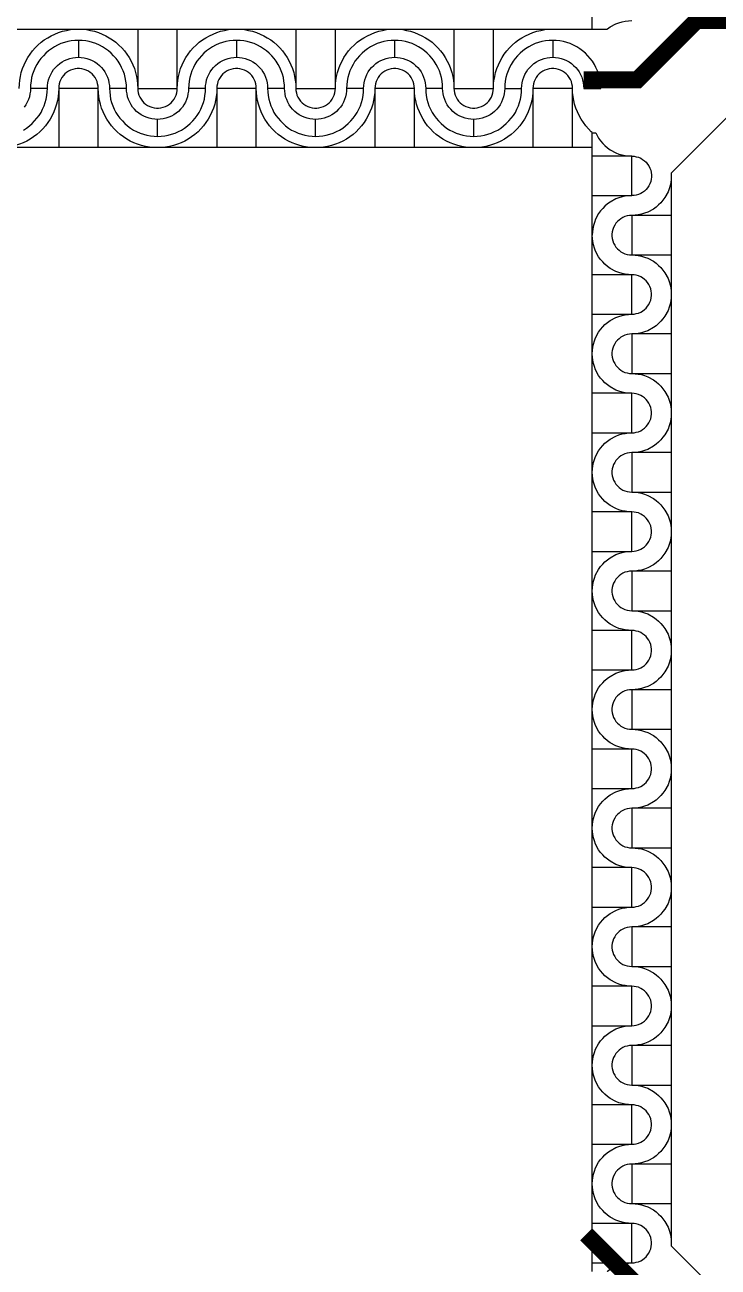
# Model space of a CAD drawing. Extents: x 190.8 to 267.1, y 124 to 174.8.
# Drawn here: x 232.36 to 233.588, y 135.193 to 137.393 of the extents above; entities that cross this region are included whole.
import ezdxf

# ---------------------------------------------------------------- set-up
doc = ezdxf.new("R2010")
doc.units = 0
doc.header["$MEASUREMENT"] = 0

msp = doc.modelspace()

# ---------------------------------------------------------------- linework, layer by layer
msp.add_line((231.2646, 137.3856), (233.3913, 137.3856))
for points in [[(233.3646, 137.3856), (233.3646, 139.4023)], [(233.3913, 137.3856), (233.3916, 137.3858), (233.3964, 137.3893), (233.4064, 137.3948), (233.4119, 137.3968), (233.4174, 137.3986), (233.4231, 137.3996), (233.4289, 137.4003), (233.4346, 137.4006)], [(232.3496, 137.2806), (232.3499, 137.2878), (232.3506, 137.2948), (232.3519, 137.3018), (232.3534, 137.3088), (232.3556, 137.3158), (232.3584, 137.3223), (232.3614, 137.3288), (232.3649, 137.3351), (232.3689, 137.3411), (232.3731, 137.3468), (232.3779, 137.3523), (232.3829, 137.3573), (232.3884, 137.3621), (232.3941, 137.3663), (232.4001, 137.3703), (232.4064, 137.3738), (232.4129, 137.3768), (232.4194, 137.3796), (232.4264, 137.3818), (232.4334, 137.3833), (232.4404, 137.3846), (232.4474, 137.3853), (232.4546, 137.3856)], [(232.4546, 137.3856), (232.4619, 137.3853), (232.4689, 137.3846), (232.4759, 137.3833), (232.4829, 137.3818), (232.4899, 137.3796), (232.4964, 137.3768), (232.5029, 137.3738), (232.5091, 137.3703), (232.5151, 137.3663), (232.5209, 137.3621), (232.5264, 137.3573), (232.5314, 137.3523), (232.5361, 137.3468), (232.5404, 137.3411), (232.5444, 137.3351), (232.5479, 137.3288), (232.5509, 137.3223), (232.5536, 137.3158), (232.5559, 137.3088), (232.5574, 137.3018), (232.5586, 137.2948), (232.5594, 137.2878), (232.5596, 137.2806)], [(232.5596, 137.3856), (232.5596, 137.2806), (232.6296, 137.2806), (232.6296, 137.3856)], [(232.6296, 137.2806), (232.6299, 137.2878), (232.6306, 137.2948), (232.6319, 137.3018), (232.6334, 137.3088), (232.6356, 137.3158), (232.6384, 137.3223), (232.6414, 137.3288), (232.6449, 137.3351), (232.6489, 137.3411), (232.6531, 137.3468), (232.6579, 137.3523), (232.6629, 137.3573), (232.6684, 137.3621), (232.6741, 137.3663), (232.6801, 137.3703), (232.6864, 137.3738), (232.6929, 137.3768), (232.6994, 137.3796), (232.7064, 137.3818), (232.7134, 137.3833), (232.7204, 137.3846), (232.7274, 137.3853), (232.7346, 137.3856)], [(232.7346, 137.3856), (232.7419, 137.3853), (232.7489, 137.3846), (232.7559, 137.3833), (232.7629, 137.3818), (232.7699, 137.3796), (232.7764, 137.3768), (232.7829, 137.3738), (232.7891, 137.3703), (232.7951, 137.3663), (232.8009, 137.3621), (232.8064, 137.3573), (232.8114, 137.3523), (232.8161, 137.3468), (232.8204, 137.3411), (232.8244, 137.3351), (232.8279, 137.3288), (232.8309, 137.3223), (232.8336, 137.3158), (232.8359, 137.3088), (232.8374, 137.3018), (232.8386, 137.2948), (232.8394, 137.2878), (232.8396, 137.2806)], [(232.8396, 137.3856), (232.8396, 137.2806), (232.9096, 137.2806), (232.9096, 137.3856)], [(232.9096, 137.2806), (232.9099, 137.2878), (232.9106, 137.2948), (232.9119, 137.3018), (232.9134, 137.3088), (232.9156, 137.3158), (232.9184, 137.3223), (232.9214, 137.3288), (232.9249, 137.3351), (232.9289, 137.3411), (232.9331, 137.3468), (232.9379, 137.3523), (232.9429, 137.3573), (232.9484, 137.3621), (232.9541, 137.3663), (232.9601, 137.3703), (232.9664, 137.3738), (232.9729, 137.3768), (232.9794, 137.3796), (232.9864, 137.3818), (232.9934, 137.3833), (233.0004, 137.3846), (233.0074, 137.3853), (233.0146, 137.3856)], [(233.0146, 137.3856), (233.0219, 137.3853), (233.0289, 137.3846), (233.0359, 137.3833), (233.0429, 137.3818), (233.0499, 137.3796), (233.0564, 137.3768), (233.0629, 137.3738), (233.0691, 137.3703), (233.0751, 137.3663), (233.0809, 137.3621), (233.0864, 137.3573), (233.0914, 137.3523), (233.0961, 137.3468), (233.1004, 137.3411), (233.1044, 137.3351), (233.1079, 137.3288), (233.1109, 137.3223), (233.1136, 137.3158), (233.1159, 137.3088), (233.1174, 137.3018), (233.1186, 137.2948), (233.1194, 137.2878), (233.1196, 137.2806)], [(233.1196, 137.3856), (233.1196, 137.2806), (233.1896, 137.2806), (233.1896, 137.3856)], [(233.1896, 137.2806), (233.1899, 137.2878), (233.1906, 137.2948), (233.1919, 137.3018), (233.1934, 137.3088), (233.1956, 137.3158), (233.1984, 137.3223), (233.2014, 137.3288), (233.2049, 137.3351), (233.2089, 137.3411), (233.2131, 137.3468), (233.2179, 137.3523), (233.2229, 137.3573), (233.2284, 137.3621), (233.2341, 137.3663), (233.2401, 137.3703), (233.2464, 137.3738), (233.2529, 137.3768), (233.2594, 137.3796), (233.2664, 137.3818), (233.2734, 137.3833), (233.2804, 137.3846), (233.2874, 137.3853), (233.2946, 137.3856)], [(232.4546, 137.3656), (232.4484, 137.3653), (232.4419, 137.3646), (232.4356, 137.3636), (232.4296, 137.3618), (232.4236, 137.3598), (232.4176, 137.3571), (232.4121, 137.3543), (232.4066, 137.3508), (232.4016, 137.3471), (232.3969, 137.3428), (232.3924, 137.3383), (232.3881, 137.3336), (232.3844, 137.3286), (232.3809, 137.3231), (232.3781, 137.3176), (232.3754, 137.3116), (232.3734, 137.3056), (232.3716, 137.2996), (232.3706, 137.2933), (232.3699, 137.2868), (232.3696, 137.2806)], [(232.5396, 137.2806), (232.5394, 137.2868), (232.5386, 137.2933), (232.5376, 137.2996), (232.5359, 137.3056), (232.5339, 137.3116), (232.5311, 137.3176), (232.5284, 137.3231), (232.5249, 137.3286), (232.5211, 137.3336), (232.5169, 137.3383), (232.5124, 137.3428), (232.5076, 137.3471), (232.5026, 137.3508), (232.4971, 137.3543), (232.4916, 137.3571), (232.4856, 137.3598), (232.4796, 137.3618), (232.4736, 137.3636), (232.4674, 137.3646), (232.4609, 137.3653), (232.4546, 137.3656), (232.4546, 137.3356), (232.4596, 137.3353), (232.4646, 137.3346), (232.4696, 137.3336), (232.4746, 137.3318), (232.4791, 137.3298), (232.4836, 137.3273), (232.4879, 137.3246), (232.4916, 137.3213), (232.4954, 137.3176), (232.4986, 137.3138), (232.5014, 137.3096), (232.5039, 137.3051), (232.5059, 137.3006), (232.5076, 137.2956), (232.5086, 137.2906), (232.5094, 137.2856), (232.5096, 137.2806)], [(232.7346, 137.3656), (232.7284, 137.3653), (232.7219, 137.3646), (232.7156, 137.3636), (232.7096, 137.3618), (232.7036, 137.3598), (232.6976, 137.3571), (232.6921, 137.3543), (232.6866, 137.3508), (232.6816, 137.3471), (232.6769, 137.3428), (232.6724, 137.3383), (232.6681, 137.3336), (232.6644, 137.3286), (232.6609, 137.3231), (232.6581, 137.3176), (232.6554, 137.3116), (232.6534, 137.3056), (232.6516, 137.2996), (232.6506, 137.2933), (232.6499, 137.2868), (232.6496, 137.2806)], [(232.8196, 137.2806), (232.8194, 137.2868), (232.8186, 137.2933), (232.8176, 137.2996), (232.8159, 137.3056), (232.8139, 137.3116), (232.8111, 137.3176), (232.8084, 137.3231), (232.8049, 137.3286), (232.8011, 137.3336), (232.7969, 137.3383), (232.7924, 137.3428), (232.7876, 137.3471), (232.7826, 137.3508), (232.7771, 137.3543), (232.7716, 137.3571), (232.7656, 137.3598), (232.7596, 137.3618), (232.7536, 137.3636), (232.7474, 137.3646), (232.7409, 137.3653), (232.7346, 137.3656), (232.7346, 137.3356), (232.7396, 137.3353), (232.7446, 137.3346), (232.7496, 137.3336), (232.7546, 137.3318), (232.7591, 137.3298), (232.7636, 137.3273), (232.7679, 137.3246), (232.7716, 137.3213), (232.7754, 137.3176), (232.7786, 137.3138), (232.7814, 137.3096), (232.7839, 137.3051), (232.7859, 137.3006), (232.7876, 137.2956), (232.7886, 137.2906), (232.7894, 137.2856), (232.7896, 137.2806)], [(233.0146, 137.3656), (233.0084, 137.3653), (233.0019, 137.3646), (232.9956, 137.3636), (232.9896, 137.3618), (232.9836, 137.3598), (232.9776, 137.3571), (232.9721, 137.3543), (232.9666, 137.3508), (232.9616, 137.3471), (232.9569, 137.3428), (232.9524, 137.3383), (232.9481, 137.3336), (232.9444, 137.3286), (232.9409, 137.3231), (232.9381, 137.3176), (232.9354, 137.3116), (232.9334, 137.3056), (232.9316, 137.2996), (232.9306, 137.2933), (232.9299, 137.2868), (232.9296, 137.2806)], [(233.0996, 137.2806), (233.0994, 137.2868), (233.0986, 137.2933), (233.0976, 137.2996), (233.0959, 137.3056), (233.0939, 137.3116), (233.0911, 137.3176), (233.0884, 137.3231), (233.0849, 137.3286), (233.0811, 137.3336), (233.0769, 137.3383), (233.0724, 137.3428), (233.0676, 137.3471), (233.0626, 137.3508), (233.0571, 137.3543), (233.0516, 137.3571), (233.0456, 137.3598), (233.0396, 137.3618), (233.0336, 137.3636), (233.0274, 137.3646), (233.0209, 137.3653), (233.0146, 137.3656), (233.0146, 137.3356), (233.0196, 137.3353), (233.0246, 137.3346), (233.0296, 137.3336), (233.0346, 137.3318), (233.0391, 137.3298), (233.0436, 137.3273), (233.0479, 137.3246), (233.0516, 137.3213), (233.0554, 137.3176), (233.0586, 137.3138), (233.0614, 137.3096), (233.0639, 137.3051), (233.0659, 137.3006), (233.0676, 137.2956), (233.0686, 137.2906), (233.0694, 137.2856), (233.0696, 137.2806)], [(233.2946, 137.3656), (233.2884, 137.3653), (233.2819, 137.3646), (233.2756, 137.3636), (233.2696, 137.3618), (233.2636, 137.3598), (233.2576, 137.3571), (233.2521, 137.3543), (233.2466, 137.3508), (233.2416, 137.3471), (233.2369, 137.3428), (233.2324, 137.3383), (233.2281, 137.3336), (233.2244, 137.3286), (233.2209, 137.3231), (233.2181, 137.3176), (233.2154, 137.3116), (233.2134, 137.3056), (233.2116, 137.2996), (233.2106, 137.2933), (233.2099, 137.2868), (233.2096, 137.2806), (233.2396, 137.2806), (233.2399, 137.2856), (233.2406, 137.2906), (233.2416, 137.2956), (233.2434, 137.3006), (233.2454, 137.3051), (233.2479, 137.3096), (233.2506, 137.3138), (233.2539, 137.3176), (233.2576, 137.3213), (233.2614, 137.3246), (233.2656, 137.3273), (233.2701, 137.3298), (233.2746, 137.3318), (233.2796, 137.3336), (233.2846, 137.3346), (233.2896, 137.3353), (233.2946, 137.3356)], [(232.3996, 137.2806), (232.3999, 137.2856), (232.4006, 137.2906), (232.4016, 137.2956), (232.4034, 137.3006), (232.4054, 137.3051), (232.4079, 137.3096), (232.4106, 137.3138), (232.4139, 137.3176), (232.4176, 137.3213), (232.4214, 137.3246), (232.4256, 137.3273), (232.4301, 137.3298), (232.4346, 137.3318), (232.4396, 137.3336), (232.4446, 137.3346), (232.4496, 137.3353), (232.4546, 137.3356)], [(232.6796, 137.2806), (232.6799, 137.2856), (232.6806, 137.2906), (232.6816, 137.2956), (232.6834, 137.3006), (232.6854, 137.3051), (232.6879, 137.3096), (232.6906, 137.3138), (232.6939, 137.3176), (232.6976, 137.3213), (232.7014, 137.3246), (232.7056, 137.3273), (232.7101, 137.3298), (232.7146, 137.3318), (232.7196, 137.3336), (232.7246, 137.3346), (232.7296, 137.3353), (232.7346, 137.3356)], [(232.9596, 137.2806), (232.9599, 137.2856), (232.9606, 137.2906), (232.9616, 137.2956), (232.9634, 137.3006), (232.9654, 137.3051), (232.9679, 137.3096), (232.9706, 137.3138), (232.9739, 137.3176), (232.9776, 137.3213), (232.9814, 137.3246), (232.9856, 137.3273), (232.9901, 137.3298), (232.9946, 137.3318), (232.9996, 137.3336), (233.0046, 137.3346), (233.0096, 137.3353), (233.0146, 137.3356)], [(232.4896, 137.2806), (232.4894, 137.2846), (232.4886, 137.2886), (232.4876, 137.2926), (232.4859, 137.2963), (232.4839, 137.2998), (232.4814, 137.3031), (232.4786, 137.3061), (232.4756, 137.3086), (232.4721, 137.3108), (232.4684, 137.3128), (232.4646, 137.3141), (232.4606, 137.3151), (232.4566, 137.3156), (232.4526, 137.3156), (232.4486, 137.3151), (232.4446, 137.3141), (232.4406, 137.3128), (232.4371, 137.3108), (232.4336, 137.3086), (232.4306, 137.3061), (232.4279, 137.3031), (232.4254, 137.2998), (232.4234, 137.2963), (232.4216, 137.2926), (232.4206, 137.2886), (232.4199, 137.2846), (232.4196, 137.2806)], [(232.7696, 137.2806), (232.7694, 137.2846), (232.7686, 137.2886), (232.7676, 137.2926), (232.7659, 137.2963), (232.7639, 137.2998), (232.7614, 137.3031), (232.7586, 137.3061), (232.7556, 137.3086), (232.7521, 137.3108), (232.7484, 137.3128), (232.7446, 137.3141), (232.7406, 137.3151), (232.7366, 137.3156), (232.7326, 137.3156), (232.7286, 137.3151), (232.7246, 137.3141), (232.7206, 137.3128), (232.7171, 137.3108), (232.7136, 137.3086), (232.7106, 137.3061), (232.7079, 137.3031), (232.7054, 137.2998), (232.7034, 137.2963), (232.7016, 137.2926), (232.7006, 137.2886), (232.6999, 137.2846), (232.6996, 137.2806)], [(233.0496, 137.2806), (233.0494, 137.2846), (233.0486, 137.2886), (233.0476, 137.2926), (233.0459, 137.2963), (233.0439, 137.2998), (233.0414, 137.3031), (233.0386, 137.3061), (233.0356, 137.3086), (233.0321, 137.3108), (233.0284, 137.3128), (233.0246, 137.3141), (233.0206, 137.3151), (233.0166, 137.3156), (233.0126, 137.3156), (233.0086, 137.3151), (233.0046, 137.3141), (233.0006, 137.3128), (232.9971, 137.3108), (232.9936, 137.3086), (232.9906, 137.3061), (232.9879, 137.3031), (232.9854, 137.2998), (232.9834, 137.2963), (232.9816, 137.2926), (232.9806, 137.2886), (232.9799, 137.2846), (232.9796, 137.2806)], [(233.3296, 137.2806), (233.3294, 137.2846), (233.3286, 137.2886), (233.3276, 137.2926), (233.3259, 137.2963), (233.3239, 137.2998), (233.3214, 137.3031), (233.3186, 137.3061), (233.3156, 137.3086), (233.3121, 137.3108), (233.3084, 137.3128), (233.3046, 137.3141), (233.3006, 137.3151), (233.2966, 137.3156), (233.2926, 137.3156), (233.2886, 137.3151), (233.2846, 137.3141), (233.2806, 137.3128), (233.2771, 137.3108), (233.2736, 137.3086), (233.2706, 137.3061), (233.2679, 137.3031), (233.2654, 137.2998), (233.2634, 137.2963), (233.2616, 137.2926), (233.2606, 137.2886), (233.2599, 137.2846), (233.2596, 137.2806)], [(232.4196, 137.2806), (232.4194, 137.2733), (232.4186, 137.2663), (232.4174, 137.2593), (232.4159, 137.2523), (232.4136, 137.2453), (232.4109, 137.2388), (232.4079, 137.2323), (232.4044, 137.2261), (232.4004, 137.2201), (232.3961, 137.2143), (232.3914, 137.2088), (232.3864, 137.2038), (232.3809, 137.1991), (232.3751, 137.1948), (232.3691, 137.1908), (232.3629, 137.1873), (232.3564, 137.1843), (232.3499, 137.1816), (232.3429, 137.1793), (232.3359, 137.1778), (232.3289, 137.1766), (232.3219, 137.1758), (232.3146, 137.1756)], [(232.3571, 137.2068), (232.3626, 137.2103), (232.3676, 137.2141), (232.3724, 137.2183), (232.3769, 137.2228), (232.3811, 137.2276), (232.3849, 137.2326), (232.3884, 137.2381), (232.3911, 137.2436), (232.3939, 137.2496), (232.3959, 137.2556), (232.3976, 137.2616), (232.3986, 137.2678), (232.3994, 137.2743), (232.3996, 137.2806), (232.3696, 137.2806), (232.3694, 137.2756), (232.3686, 137.2706), (232.3676, 137.2656), (232.3659, 137.2606), (232.3639, 137.2561), (232.3614, 137.2516), (232.3586, 137.2473)], [(232.4896, 137.1756), (232.4896, 137.2806), (232.4196, 137.2806), (232.4196, 137.1756)], [(232.5946, 137.1756), (232.5874, 137.1758), (232.5804, 137.1766), (232.5734, 137.1778), (232.5664, 137.1793), (232.5594, 137.1816), (232.5529, 137.1843), (232.5464, 137.1873), (232.5401, 137.1908), (232.5341, 137.1948), (232.5284, 137.1991), (232.5229, 137.2038), (232.5179, 137.2088), (232.5131, 137.2143), (232.5089, 137.2201), (232.5049, 137.2261), (232.5014, 137.2323), (232.4984, 137.2388), (232.4956, 137.2453), (232.4934, 137.2523), (232.4919, 137.2593), (232.4906, 137.2663), (232.4899, 137.2733), (232.4896, 137.2806)], [(232.5596, 137.2806), (232.5599, 137.2766), (232.5606, 137.2726), (232.5616, 137.2686), (232.5634, 137.2648), (232.5654, 137.2613), (232.5679, 137.2581), (232.5706, 137.2551), (232.5736, 137.2526), (232.5771, 137.2503), (232.5809, 137.2483), (232.5846, 137.2471), (232.5886, 137.2461), (232.5926, 137.2456), (232.5966, 137.2456), (232.6006, 137.2461), (232.6046, 137.2471), (232.6086, 137.2483), (232.6121, 137.2503), (232.6156, 137.2526), (232.6186, 137.2551), (232.6214, 137.2581), (232.6239, 137.2613), (232.6259, 137.2648), (232.6276, 137.2686), (232.6286, 137.2726), (232.6294, 137.2766), (232.6296, 137.2806)], [(232.5946, 137.1956), (232.6009, 137.1958), (232.6074, 137.1966), (232.6136, 137.1976), (232.6196, 137.1993), (232.6256, 137.2013), (232.6316, 137.2041), (232.6371, 137.2068), (232.6426, 137.2103), (232.6476, 137.2141), (232.6524, 137.2183), (232.6569, 137.2228), (232.6611, 137.2276), (232.6649, 137.2326), (232.6684, 137.2381), (232.6711, 137.2436), (232.6739, 137.2496), (232.6759, 137.2556), (232.6776, 137.2616), (232.6786, 137.2678), (232.6794, 137.2743), (232.6796, 137.2806), (232.6496, 137.2806), (232.6494, 137.2756), (232.6486, 137.2706), (232.6476, 137.2656), (232.6459, 137.2606), (232.6439, 137.2561), (232.6414, 137.2516), (232.6386, 137.2473), (232.6354, 137.2436), (232.6316, 137.2398), (232.6279, 137.2366), (232.6236, 137.2338), (232.6191, 137.2313), (232.6146, 137.2293), (232.6096, 137.2276), (232.6046, 137.2266), (232.5996, 137.2258), (232.5946, 137.2256)], [(232.6996, 137.2806), (232.6994, 137.2733), (232.6986, 137.2663), (232.6974, 137.2593), (232.6959, 137.2523), (232.6936, 137.2453), (232.6909, 137.2388), (232.6879, 137.2323), (232.6844, 137.2261), (232.6804, 137.2201), (232.6761, 137.2143), (232.6714, 137.2088), (232.6664, 137.2038), (232.6609, 137.1991), (232.6551, 137.1948), (232.6491, 137.1908), (232.6429, 137.1873), (232.6364, 137.1843), (232.6299, 137.1816), (232.6229, 137.1793), (232.6159, 137.1778), (232.6089, 137.1766), (232.6019, 137.1758), (232.5946, 137.1756)], [(232.7696, 137.1756), (232.7696, 137.2806), (232.6996, 137.2806), (232.6996, 137.1756)], [(232.8746, 137.1756), (232.8674, 137.1758), (232.8604, 137.1766), (232.8534, 137.1778), (232.8464, 137.1793), (232.8394, 137.1816), (232.8329, 137.1843), (232.8264, 137.1873), (232.8201, 137.1908), (232.8141, 137.1948), (232.8084, 137.1991), (232.8029, 137.2038), (232.7979, 137.2088), (232.7931, 137.2143), (232.7889, 137.2201), (232.7849, 137.2261), (232.7814, 137.2323), (232.7784, 137.2388), (232.7756, 137.2453), (232.7734, 137.2523), (232.7719, 137.2593), (232.7706, 137.2663), (232.7699, 137.2733), (232.7696, 137.2806)], [(232.8396, 137.2806), (232.8399, 137.2766), (232.8406, 137.2726), (232.8416, 137.2686), (232.8434, 137.2648), (232.8454, 137.2613), (232.8479, 137.2581), (232.8506, 137.2551), (232.8536, 137.2526), (232.8571, 137.2503), (232.8609, 137.2483), (232.8646, 137.2471), (232.8686, 137.2461), (232.8726, 137.2456), (232.8766, 137.2456), (232.8806, 137.2461), (232.8846, 137.2471), (232.8886, 137.2483), (232.8921, 137.2503), (232.8956, 137.2526), (232.8986, 137.2551), (232.9014, 137.2581), (232.9039, 137.2613), (232.9059, 137.2648), (232.9076, 137.2686), (232.9086, 137.2726), (232.9094, 137.2766), (232.9096, 137.2806)], [(232.8746, 137.1956), (232.8809, 137.1958), (232.8874, 137.1966), (232.8936, 137.1976), (232.8996, 137.1993), (232.9056, 137.2013), (232.9116, 137.2041), (232.9171, 137.2068), (232.9226, 137.2103), (232.9276, 137.2141), (232.9324, 137.2183), (232.9369, 137.2228), (232.9411, 137.2276), (232.9449, 137.2326), (232.9484, 137.2381), (232.9511, 137.2436), (232.9539, 137.2496), (232.9559, 137.2556), (232.9576, 137.2616), (232.9586, 137.2678), (232.9594, 137.2743), (232.9596, 137.2806), (232.9296, 137.2806), (232.9294, 137.2756), (232.9286, 137.2706), (232.9276, 137.2656), (232.9259, 137.2606), (232.9239, 137.2561), (232.9214, 137.2516), (232.9186, 137.2473), (232.9154, 137.2436), (232.9116, 137.2398), (232.9079, 137.2366), (232.9036, 137.2338), (232.8991, 137.2313), (232.8946, 137.2293), (232.8896, 137.2276), (232.8846, 137.2266), (232.8796, 137.2258), (232.8746, 137.2256)], [(232.9796, 137.2806), (232.9794, 137.2733), (232.9786, 137.2663), (232.9774, 137.2593), (232.9759, 137.2523), (232.9736, 137.2453), (232.9709, 137.2388), (232.9679, 137.2323), (232.9644, 137.2261), (232.9604, 137.2201), (232.9561, 137.2143), (232.9514, 137.2088), (232.9464, 137.2038), (232.9409, 137.1991), (232.9351, 137.1948), (232.9291, 137.1908), (232.9229, 137.1873), (232.9164, 137.1843), (232.9099, 137.1816), (232.9029, 137.1793), (232.8959, 137.1778), (232.8889, 137.1766), (232.8819, 137.1758), (232.8746, 137.1756)], [(233.0496, 137.1756), (233.0496, 137.2806), (232.9796, 137.2806), (232.9796, 137.1756)], [(233.1546, 137.1756), (233.1474, 137.1758), (233.1404, 137.1766), (233.1334, 137.1778), (233.1264, 137.1793), (233.1194, 137.1816), (233.1129, 137.1843), (233.1064, 137.1873), (233.1001, 137.1908), (233.0941, 137.1948), (233.0884, 137.1991), (233.0829, 137.2038), (233.0779, 137.2088), (233.0731, 137.2143), (233.0689, 137.2201), (233.0649, 137.2261), (233.0614, 137.2323), (233.0584, 137.2388), (233.0556, 137.2453), (233.0534, 137.2523), (233.0519, 137.2593), (233.0506, 137.2663), (233.0499, 137.2733), (233.0496, 137.2806)], [(233.1196, 137.2806), (233.1199, 137.2766), (233.1206, 137.2726), (233.1216, 137.2686), (233.1234, 137.2648), (233.1254, 137.2613), (233.1279, 137.2581), (233.1306, 137.2551), (233.1336, 137.2526), (233.1371, 137.2503), (233.1409, 137.2483), (233.1446, 137.2471), (233.1486, 137.2461), (233.1526, 137.2456), (233.1566, 137.2456), (233.1606, 137.2461), (233.1646, 137.2471), (233.1686, 137.2483), (233.1721, 137.2503), (233.1756, 137.2526), (233.1786, 137.2551), (233.1814, 137.2581), (233.1839, 137.2613), (233.1859, 137.2648), (233.1876, 137.2686), (233.1886, 137.2726), (233.1894, 137.2766), (233.1896, 137.2806)], [(233.2096, 137.2806), (233.2094, 137.2756), (233.2086, 137.2706), (233.2076, 137.2656), (233.2059, 137.2606), (233.2039, 137.2561), (233.2014, 137.2516), (233.1986, 137.2473), (233.1954, 137.2436), (233.1916, 137.2398), (233.1879, 137.2366), (233.1836, 137.2338), (233.1791, 137.2313), (233.1746, 137.2293), (233.1696, 137.2276), (233.1646, 137.2266), (233.1596, 137.2258), (233.1546, 137.2256)], [(233.2596, 137.2806), (233.2594, 137.2733), (233.2586, 137.2663), (233.2574, 137.2593), (233.2559, 137.2523), (233.2536, 137.2453), (233.2509, 137.2388), (233.2479, 137.2323), (233.2444, 137.2261), (233.2404, 137.2201), (233.2361, 137.2143), (233.2314, 137.2088), (233.2264, 137.2038), (233.2209, 137.1991), (233.2151, 137.1948), (233.2091, 137.1908), (233.2029, 137.1873), (233.1964, 137.1843), (233.1899, 137.1816), (233.1829, 137.1793), (233.1759, 137.1778), (233.1689, 137.1766), (233.1619, 137.1758), (233.1546, 137.1756)], [(233.1546, 137.1956), (233.1609, 137.1958), (233.1674, 137.1966), (233.1736, 137.1976), (233.1796, 137.1993), (233.1856, 137.2013), (233.1916, 137.2041), (233.1971, 137.2068), (233.2026, 137.2103), (233.2076, 137.2141), (233.2124, 137.2183), (233.2169, 137.2228), (233.2211, 137.2276), (233.2249, 137.2326), (233.2284, 137.2381), (233.2311, 137.2436), (233.2339, 137.2496), (233.2359, 137.2556), (233.2376, 137.2616), (233.2386, 137.2678), (233.2394, 137.2743), (233.2396, 137.2806)], [(233.3296, 137.1756), (233.3296, 137.2806), (233.2596, 137.2806), (233.2596, 137.1756)], [(233.3646, 137.2023), (233.3629, 137.2038), (233.3579, 137.2088), (233.3531, 137.2143), (233.3489, 137.2201), (233.3449, 137.2261), (233.3414, 137.2323), (233.3384, 137.2388), (233.3356, 137.2453), (233.3334, 137.2523), (233.3319, 137.2593), (233.3306, 137.2663), (233.3299, 137.2733), (233.3296, 137.2806)], [(235.6313, 137.2806), (233.6546, 137.2806), (233.5046, 137.1306), (233.5046, 135.2306), (233.6546, 135.0806), (235.6313, 135.0806)], [(233.3646, 135.1856), (233.3646, 137.2023)], [(233.3646, 137.2016), (233.3708, 137.2016), (233.3759, 137.1923), (233.3794, 137.1876), (233.3831, 137.1831), (233.3871, 137.1791), (233.3916, 137.1753), (233.3964, 137.1718), (233.4064, 137.1663), (233.4119, 137.1643), (233.4174, 137.1626), (233.4231, 137.1616), (233.4289, 137.1608), (233.4346, 137.1606)], [(233.3646, 137.1756), (231.2646, 137.1756)], [(233.3646, 137.0906), (233.4346, 137.0906), (233.4346, 137.1606), (233.3646, 137.1606)], [(233.4346, 137.1606), (233.4386, 137.1603), (233.4426, 137.1596), (233.4466, 137.1586), (233.4504, 137.1568), (233.4539, 137.1548), (233.4571, 137.1523), (233.4601, 137.1496), (233.4626, 137.1466), (233.4649, 137.1431), (233.4669, 137.1393), (233.4681, 137.1356), (233.4691, 137.1316), (233.4696, 137.1276), (233.4696, 137.1236), (233.4691, 137.1196), (233.4681, 137.1156), (233.4669, 137.1116), (233.4649, 137.1081), (233.4626, 137.1046), (233.4601, 137.1016), (233.4571, 137.0988), (233.4539, 137.0963), (233.4504, 137.0943), (233.4466, 137.0926), (233.4426, 137.0916), (233.4386, 137.0908), (233.4346, 137.0906)], [(233.5046, 137.1256), (233.5044, 137.1198), (233.5036, 137.1141), (233.5026, 137.1083), (233.5009, 137.1028), (233.4989, 137.0973), (233.4934, 137.0873), (233.4899, 137.0826), (233.4861, 137.0781), (233.4821, 137.0741), (233.4776, 137.0703), (233.4729, 137.0668), (233.4629, 137.0613), (233.4574, 137.0593), (233.4519, 137.0576), (233.4461, 137.0566), (233.4404, 137.0558), (233.4346, 137.0556)], [(233.4346, 137.0906), (233.4289, 137.0903), (233.4231, 137.0896), (233.4174, 137.0886), (233.4119, 137.0868), (233.4064, 137.0848), (233.3964, 137.0793), (233.3916, 137.0758), (233.3871, 137.0721), (233.3831, 137.0681), (233.3794, 137.0636), (233.3759, 137.0588), (233.3704, 137.0488), (233.3684, 137.0433), (233.3666, 137.0378), (233.3656, 137.0321), (233.3649, 137.0263), (233.3646, 137.0206)], [(233.4346, 137.0556), (233.4306, 137.0553), (233.4266, 137.0546), (233.4226, 137.0536), (233.4189, 137.0518), (233.4154, 137.0498), (233.4121, 137.0473), (233.4091, 137.0446), (233.4066, 137.0416), (233.4044, 137.0381), (233.4024, 137.0343), (233.4011, 137.0306), (233.4001, 137.0266), (233.3996, 137.0226), (233.3996, 137.0186), (233.4001, 137.0146), (233.4011, 137.0106), (233.4024, 137.0066), (233.4044, 137.0031), (233.4066, 136.9996), (233.4091, 136.9966), (233.4121, 136.9938), (233.4154, 136.9913), (233.4189, 136.9893), (233.4226, 136.9876), (233.4266, 136.9866), (233.4306, 136.9858), (233.4346, 136.9856)], [(233.5046, 137.0556), (233.4346, 137.0556), (233.4346, 136.9856), (233.5046, 136.9856)], [(233.4346, 136.9506), (233.4289, 136.9508), (233.4231, 136.9516), (233.4174, 136.9526), (233.4119, 136.9543), (233.4064, 136.9563), (233.3964, 136.9618), (233.3916, 136.9653), (233.3871, 136.9691), (233.3831, 136.9731), (233.3794, 136.9776), (233.3759, 136.9823), (233.3704, 136.9923), (233.3684, 136.9978), (233.3666, 137.0033), (233.3656, 137.0091), (233.3649, 137.0148), (233.3646, 137.0206)], [(233.4346, 136.9856), (233.4404, 136.9853), (233.4461, 136.9846), (233.4519, 136.9836), (233.4574, 136.9818), (233.4629, 136.9798), (233.4729, 136.9743), (233.4776, 136.9708), (233.4821, 136.9671), (233.4861, 136.9631), (233.4899, 136.9586), (233.4934, 136.9538), (233.4989, 136.9438), (233.5009, 136.9383), (233.5026, 136.9328), (233.5036, 136.9271), (233.5044, 136.9213), (233.5046, 136.9156)], [(233.3646, 136.8806), (233.4346, 136.8806), (233.4346, 136.9506), (233.3646, 136.9506)], [(233.4346, 136.8806), (233.4386, 136.8808), (233.4426, 136.8816), (233.4466, 136.8826), (233.4504, 136.8843), (233.4539, 136.8863), (233.4571, 136.8888), (233.4601, 136.8916), (233.4626, 136.8946), (233.4649, 136.8981), (233.4669, 136.9018), (233.4681, 136.9056), (233.4691, 136.9096), (233.4696, 136.9136), (233.4696, 136.9176), (233.4691, 136.9216), (233.4681, 136.9256), (233.4669, 136.9296), (233.4649, 136.9331), (233.4626, 136.9366), (233.4601, 136.9396), (233.4571, 136.9423), (233.4539, 136.9448), (233.4504, 136.9468), (233.4466, 136.9486), (233.4426, 136.9496), (233.4386, 136.9503), (233.4346, 136.9506)], [(233.5046, 136.9156), (233.5044, 136.9098), (233.5036, 136.9041), (233.5026, 136.8983), (233.5009, 136.8928), (233.4989, 136.8873), (233.4934, 136.8773), (233.4899, 136.8726), (233.4861, 136.8681), (233.4821, 136.8641), (233.4776, 136.8603), (233.4729, 136.8568), (233.4629, 136.8513), (233.4574, 136.8493), (233.4519, 136.8476), (233.4461, 136.8466), (233.4404, 136.8458), (233.4346, 136.8456)], [(233.3646, 136.8106), (233.3649, 136.8163), (233.3656, 136.8221), (233.3666, 136.8278), (233.3684, 136.8333), (233.3704, 136.8388), (233.3759, 136.8488), (233.3794, 136.8536), (233.3831, 136.8581), (233.3871, 136.8621), (233.3916, 136.8658), (233.3964, 136.8693), (233.4064, 136.8748), (233.4119, 136.8768), (233.4174, 136.8786), (233.4231, 136.8796), (233.4289, 136.8803), (233.4346, 136.8806)], [(233.4346, 136.8456), (233.4306, 136.8453), (233.4266, 136.8446), (233.4226, 136.8436), (233.4189, 136.8418), (233.4154, 136.8398), (233.4121, 136.8373), (233.4091, 136.8346), (233.4066, 136.8316), (233.4044, 136.8281), (233.4024, 136.8243), (233.4011, 136.8206), (233.4001, 136.8166), (233.3996, 136.8126), (233.3996, 136.8086), (233.4001, 136.8046), (233.4011, 136.8006), (233.4024, 136.7966), (233.4044, 136.7931), (233.4066, 136.7896), (233.4091, 136.7866), (233.4121, 136.7838), (233.4154, 136.7813), (233.4189, 136.7793), (233.4226, 136.7776), (233.4266, 136.7766), (233.4306, 136.7758), (233.4346, 136.7756)], [(233.5046, 136.8456), (233.4346, 136.8456), (233.4346, 136.7756), (233.5046, 136.7756)], [(233.4346, 136.7406), (233.4289, 136.7408), (233.4231, 136.7416), (233.4174, 136.7426), (233.4119, 136.7443), (233.4064, 136.7463), (233.3964, 136.7518), (233.3916, 136.7553), (233.3871, 136.7591), (233.3831, 136.7631), (233.3794, 136.7676), (233.3759, 136.7723), (233.3704, 136.7823), (233.3684, 136.7878), (233.3666, 136.7933), (233.3656, 136.7991), (233.3649, 136.8048), (233.3646, 136.8106)], [(233.4346, 136.7756), (233.4404, 136.7753), (233.4461, 136.7746), (233.4519, 136.7736), (233.4574, 136.7718), (233.4629, 136.7698), (233.4729, 136.7643), (233.4776, 136.7608), (233.4821, 136.7571), (233.4861, 136.7531), (233.4899, 136.7486), (233.4934, 136.7438), (233.4989, 136.7338), (233.5009, 136.7283), (233.5026, 136.7228), (233.5036, 136.7171), (233.5044, 136.7113), (233.5046, 136.7056)], [(233.3646, 136.6706), (233.4346, 136.6706), (233.4346, 136.7406), (233.3646, 136.7406)], [(233.4346, 136.6706), (233.4386, 136.6708), (233.4426, 136.6716), (233.4466, 136.6726), (233.4504, 136.6743), (233.4539, 136.6763), (233.4571, 136.6788), (233.4601, 136.6816), (233.4626, 136.6846), (233.4649, 136.6881), (233.4669, 136.6918), (233.4681, 136.6956), (233.4691, 136.6996), (233.4696, 136.7036), (233.4696, 136.7076), (233.4691, 136.7116), (233.4681, 136.7156), (233.4669, 136.7196), (233.4649, 136.7231), (233.4626, 136.7266), (233.4601, 136.7296), (233.4571, 136.7323), (233.4539, 136.7348), (233.4504, 136.7368), (233.4466, 136.7386), (233.4426, 136.7396), (233.4386, 136.7403), (233.4346, 136.7406)], [(233.5046, 136.7056), (233.5044, 136.6998), (233.5036, 136.6941), (233.5026, 136.6883), (233.5009, 136.6828), (233.4989, 136.6773), (233.4934, 136.6673), (233.4899, 136.6626), (233.4861, 136.6581), (233.4821, 136.6541), (233.4776, 136.6503), (233.4729, 136.6468), (233.4629, 136.6413), (233.4574, 136.6393), (233.4519, 136.6376), (233.4461, 136.6366), (233.4404, 136.6358), (233.4346, 136.6356)], [(233.3646, 136.6006), (233.3649, 136.6063), (233.3656, 136.6121), (233.3666, 136.6178), (233.3684, 136.6233), (233.3704, 136.6288), (233.3759, 136.6388), (233.3794, 136.6436), (233.3831, 136.6481), (233.3871, 136.6521), (233.3916, 136.6558), (233.3964, 136.6593), (233.4064, 136.6648), (233.4119, 136.6668), (233.4174, 136.6686), (233.4231, 136.6696), (233.4289, 136.6703), (233.4346, 136.6706)], [(233.4346, 136.6356), (233.4306, 136.6353), (233.4266, 136.6346), (233.4226, 136.6336), (233.4189, 136.6318), (233.4154, 136.6298), (233.4121, 136.6273), (233.4091, 136.6246), (233.4066, 136.6216), (233.4044, 136.6181), (233.4024, 136.6143), (233.4011, 136.6106), (233.4001, 136.6066), (233.3996, 136.6026), (233.3996, 136.5986), (233.4001, 136.5946), (233.4011, 136.5906), (233.4024, 136.5866), (233.4044, 136.5831), (233.4066, 136.5796), (233.4091, 136.5766), (233.4121, 136.5738), (233.4154, 136.5713), (233.4189, 136.5693), (233.4226, 136.5676), (233.4266, 136.5666), (233.4306, 136.5658), (233.4346, 136.5656)], [(233.5046, 136.6356), (233.4346, 136.6356), (233.4346, 136.5656), (233.5046, 136.5656)], [(233.4346, 136.5306), (233.4289, 136.5308), (233.4231, 136.5316), (233.4174, 136.5326), (233.4119, 136.5343), (233.4064, 136.5363), (233.3964, 136.5418), (233.3916, 136.5453), (233.3871, 136.5491), (233.3831, 136.5531), (233.3794, 136.5576), (233.3759, 136.5623), (233.3704, 136.5723), (233.3684, 136.5778), (233.3666, 136.5833), (233.3656, 136.5891), (233.3649, 136.5948), (233.3646, 136.6006)], [(233.4346, 136.5656), (233.4404, 136.5653), (233.4461, 136.5646), (233.4519, 136.5636), (233.4574, 136.5618), (233.4629, 136.5598), (233.4729, 136.5543), (233.4776, 136.5508), (233.4821, 136.5471), (233.4861, 136.5431), (233.4899, 136.5386), (233.4934, 136.5338), (233.4989, 136.5238), (233.5009, 136.5183), (233.5026, 136.5128), (233.5036, 136.5071), (233.5044, 136.5013), (233.5046, 136.4956)], [(233.3646, 136.4606), (233.4346, 136.4606), (233.4346, 136.5306), (233.3646, 136.5306)], [(233.4346, 136.4606), (233.4386, 136.4608), (233.4426, 136.4616), (233.4466, 136.4626), (233.4504, 136.4643), (233.4539, 136.4663), (233.4571, 136.4688), (233.4601, 136.4716), (233.4626, 136.4746), (233.4649, 136.4781), (233.4669, 136.4818), (233.4681, 136.4856), (233.4691, 136.4896), (233.4696, 136.4936), (233.4696, 136.4976), (233.4691, 136.5016), (233.4681, 136.5056), (233.4669, 136.5096), (233.4649, 136.5131), (233.4626, 136.5166), (233.4601, 136.5196), (233.4571, 136.5223), (233.4539, 136.5248), (233.4504, 136.5268), (233.4466, 136.5286), (233.4426, 136.5296), (233.4386, 136.5303), (233.4346, 136.5306)], [(233.5046, 136.4956), (233.5044, 136.4898), (233.5036, 136.4841), (233.5026, 136.4783), (233.5009, 136.4728), (233.4989, 136.4673), (233.4934, 136.4573), (233.4899, 136.4526), (233.4861, 136.4481), (233.4821, 136.4441), (233.4776, 136.4403), (233.4729, 136.4368), (233.4629, 136.4313), (233.4574, 136.4293), (233.4519, 136.4276), (233.4461, 136.4266), (233.4404, 136.4258), (233.4346, 136.4256)], [(233.3646, 136.3906), (233.3649, 136.3963), (233.3656, 136.4021), (233.3666, 136.4078), (233.3684, 136.4133), (233.3704, 136.4188), (233.3759, 136.4288), (233.3794, 136.4336), (233.3831, 136.4381), (233.3871, 136.4421), (233.3916, 136.4458), (233.3964, 136.4493), (233.4064, 136.4548), (233.4119, 136.4568), (233.4174, 136.4586), (233.4231, 136.4596), (233.4289, 136.4603), (233.4346, 136.4606)], [(233.4346, 136.4256), (233.4306, 136.4253), (233.4266, 136.4246), (233.4226, 136.4236), (233.4189, 136.4218), (233.4154, 136.4198), (233.4121, 136.4173), (233.4091, 136.4146), (233.4066, 136.4116), (233.4044, 136.4081), (233.4024, 136.4043), (233.4011, 136.4006), (233.4001, 136.3966), (233.3996, 136.3926), (233.3996, 136.3886), (233.4001, 136.3846), (233.4011, 136.3806), (233.4024, 136.3766), (233.4044, 136.3731), (233.4066, 136.3696), (233.4091, 136.3666), (233.4121, 136.3638), (233.4154, 136.3613), (233.4189, 136.3593), (233.4226, 136.3576), (233.4266, 136.3566), (233.4306, 136.3558), (233.4346, 136.3556)], [(233.5046, 136.4256), (233.4346, 136.4256), (233.4346, 136.3556), (233.5046, 136.3556)], [(233.4346, 136.3206), (233.4289, 136.3208), (233.4231, 136.3216), (233.4174, 136.3226), (233.4119, 136.3243), (233.4064, 136.3263), (233.3964, 136.3318), (233.3916, 136.3353), (233.3871, 136.3391), (233.3831, 136.3431), (233.3794, 136.3476), (233.3759, 136.3523), (233.3704, 136.3623), (233.3684, 136.3678), (233.3666, 136.3733), (233.3656, 136.3791), (233.3649, 136.3848), (233.3646, 136.3906)], [(233.4346, 136.3556), (233.4404, 136.3553), (233.4461, 136.3546), (233.4519, 136.3536), (233.4574, 136.3518), (233.4629, 136.3498), (233.4729, 136.3443), (233.4776, 136.3408), (233.4821, 136.3371), (233.4861, 136.3331), (233.4899, 136.3286), (233.4934, 136.3238), (233.4989, 136.3138), (233.5009, 136.3083), (233.5026, 136.3028), (233.5036, 136.2971), (233.5044, 136.2913), (233.5046, 136.2856)], [(233.3646, 136.2506), (233.4346, 136.2506), (233.4346, 136.3206), (233.3646, 136.3206)], [(233.4346, 136.2506), (233.4386, 136.2508), (233.4426, 136.2516), (233.4466, 136.2526), (233.4504, 136.2543), (233.4539, 136.2563), (233.4571, 136.2588), (233.4601, 136.2616), (233.4626, 136.2646), (233.4649, 136.2681), (233.4669, 136.2718), (233.4681, 136.2756), (233.4691, 136.2796), (233.4696, 136.2836), (233.4696, 136.2876), (233.4691, 136.2916), (233.4681, 136.2956), (233.4669, 136.2996), (233.4649, 136.3031), (233.4626, 136.3066), (233.4601, 136.3096), (233.4571, 136.3123), (233.4539, 136.3148), (233.4504, 136.3168), (233.4466, 136.3186), (233.4426, 136.3196), (233.4386, 136.3203), (233.4346, 136.3206)], [(233.5046, 136.2856), (233.5044, 136.2798), (233.5036, 136.2741), (233.5026, 136.2683), (233.5009, 136.2628), (233.4989, 136.2573), (233.4934, 136.2473), (233.4899, 136.2426), (233.4861, 136.2381), (233.4821, 136.2341), (233.4776, 136.2303), (233.4729, 136.2268), (233.4629, 136.2213), (233.4574, 136.2193), (233.4519, 136.2176), (233.4461, 136.2166), (233.4404, 136.2158), (233.4346, 136.2156)], [(233.3646, 136.1806), (233.3649, 136.1863), (233.3656, 136.1921), (233.3666, 136.1978), (233.3684, 136.2033), (233.3704, 136.2088), (233.3759, 136.2188), (233.3794, 136.2236), (233.3831, 136.2281), (233.3871, 136.2321), (233.3916, 136.2358), (233.3964, 136.2393), (233.4064, 136.2448), (233.4119, 136.2468), (233.4174, 136.2486), (233.4231, 136.2496), (233.4289, 136.2503), (233.4346, 136.2506)], [(233.4346, 136.2156), (233.4306, 136.2153), (233.4266, 136.2146), (233.4226, 136.2136), (233.4189, 136.2118), (233.4154, 136.2098), (233.4121, 136.2073), (233.4091, 136.2046), (233.4066, 136.2016), (233.4044, 136.1981), (233.4024, 136.1943), (233.4011, 136.1906), (233.4001, 136.1866), (233.3996, 136.1826), (233.3996, 136.1786), (233.4001, 136.1746), (233.4011, 136.1706), (233.4024, 136.1666), (233.4044, 136.1631), (233.4066, 136.1596), (233.4091, 136.1566), (233.4121, 136.1538), (233.4154, 136.1513), (233.4189, 136.1493), (233.4226, 136.1476), (233.4266, 136.1466), (233.4306, 136.1458), (233.4346, 136.1456)], [(233.5046, 136.2156), (233.4346, 136.2156), (233.4346, 136.1456), (233.5046, 136.1456)], [(233.4346, 136.1106), (233.4289, 136.1108), (233.4231, 136.1116), (233.4174, 136.1126), (233.4119, 136.1143), (233.4064, 136.1163), (233.3964, 136.1218), (233.3916, 136.1253), (233.3871, 136.1291), (233.3831, 136.1331), (233.3794, 136.1376), (233.3759, 136.1423), (233.3704, 136.1523), (233.3684, 136.1578), (233.3666, 136.1633), (233.3656, 136.1691), (233.3649, 136.1748), (233.3646, 136.1806)], [(233.4346, 136.1456), (233.4404, 136.1453), (233.4461, 136.1446), (233.4519, 136.1436), (233.4574, 136.1418), (233.4629, 136.1398), (233.4729, 136.1343), (233.4776, 136.1308), (233.4821, 136.1271), (233.4861, 136.1231), (233.4899, 136.1186), (233.4934, 136.1138), (233.4989, 136.1038), (233.5009, 136.0983), (233.5026, 136.0928), (233.5036, 136.0871), (233.5044, 136.0813), (233.5046, 136.0756)], [(233.3646, 136.0406), (233.4346, 136.0406), (233.4346, 136.1106), (233.3646, 136.1106)], [(233.4346, 136.0406), (233.4386, 136.0408), (233.4426, 136.0416), (233.4466, 136.0426), (233.4504, 136.0443), (233.4539, 136.0463), (233.4571, 136.0488), (233.4601, 136.0516), (233.4626, 136.0546), (233.4649, 136.0581), (233.4669, 136.0618), (233.4681, 136.0656), (233.4691, 136.0696), (233.4696, 136.0736), (233.4696, 136.0776), (233.4691, 136.0816), (233.4681, 136.0856), (233.4669, 136.0896), (233.4649, 136.0931), (233.4626, 136.0966), (233.4601, 136.0996), (233.4571, 136.1023), (233.4539, 136.1048), (233.4504, 136.1068), (233.4466, 136.1086), (233.4426, 136.1096), (233.4386, 136.1103), (233.4346, 136.1106)], [(233.5046, 136.0756), (233.5044, 136.0698), (233.5036, 136.0641), (233.5026, 136.0583), (233.5009, 136.0528), (233.4989, 136.0473), (233.4934, 136.0373), (233.4899, 136.0326), (233.4861, 136.0281), (233.4821, 136.0241), (233.4776, 136.0203), (233.4729, 136.0168), (233.4629, 136.0113), (233.4574, 136.0093), (233.4519, 136.0076), (233.4461, 136.0066), (233.4404, 136.0058), (233.4346, 136.0056)], [(233.3646, 135.9706), (233.3649, 135.9763), (233.3656, 135.9821), (233.3666, 135.9878), (233.3684, 135.9933), (233.3704, 135.9988), (233.3759, 136.0088), (233.3794, 136.0136), (233.3831, 136.0181), (233.3871, 136.0221), (233.3916, 136.0258), (233.3964, 136.0293), (233.4064, 136.0348), (233.4119, 136.0368), (233.4174, 136.0386), (233.4231, 136.0396), (233.4289, 136.0403), (233.4346, 136.0406)], [(233.4346, 136.0056), (233.4306, 136.0053), (233.4266, 136.0046), (233.4226, 136.0036), (233.4189, 136.0018), (233.4154, 135.9998), (233.4121, 135.9973), (233.4091, 135.9946), (233.4066, 135.9916), (233.4044, 135.9881), (233.4024, 135.9843), (233.4011, 135.9806), (233.4001, 135.9766), (233.3996, 135.9726), (233.3996, 135.9686), (233.4001, 135.9646), (233.4011, 135.9606), (233.4024, 135.9566), (233.4044, 135.9531), (233.4066, 135.9496), (233.4091, 135.9466), (233.4121, 135.9438), (233.4154, 135.9413), (233.4189, 135.9393), (233.4226, 135.9376), (233.4266, 135.9366), (233.4306, 135.9358), (233.4346, 135.9356)], [(233.5046, 136.0056), (233.4346, 136.0056), (233.4346, 135.9356), (233.5046, 135.9356)], [(233.4346, 135.9006), (233.4289, 135.9008), (233.4231, 135.9016), (233.4174, 135.9026), (233.4119, 135.9043), (233.4064, 135.9063), (233.3964, 135.9118), (233.3916, 135.9153), (233.3871, 135.9191), (233.3831, 135.9231), (233.3794, 135.9276), (233.3759, 135.9323), (233.3704, 135.9423), (233.3684, 135.9478), (233.3666, 135.9533), (233.3656, 135.9591), (233.3649, 135.9648), (233.3646, 135.9706)], [(233.4346, 135.9356), (233.4404, 135.9353), (233.4461, 135.9346), (233.4519, 135.9336), (233.4574, 135.9318), (233.4629, 135.9298), (233.4729, 135.9243), (233.4776, 135.9208), (233.4821, 135.9171), (233.4861, 135.9131), (233.4899, 135.9086), (233.4934, 135.9038), (233.4989, 135.8938), (233.5009, 135.8883), (233.5026, 135.8828), (233.5036, 135.8771), (233.5044, 135.8713), (233.5046, 135.8656)], [(233.3646, 135.8306), (233.4346, 135.8306), (233.4346, 135.9006), (233.3646, 135.9006)], [(233.4346, 135.8306), (233.4386, 135.8308), (233.4426, 135.8316), (233.4466, 135.8326), (233.4504, 135.8343), (233.4539, 135.8363), (233.4571, 135.8388), (233.4601, 135.8416), (233.4626, 135.8446), (233.4649, 135.8481), (233.4669, 135.8518), (233.4681, 135.8556), (233.4691, 135.8596), (233.4696, 135.8636), (233.4696, 135.8676), (233.4691, 135.8716), (233.4681, 135.8756), (233.4669, 135.8796), (233.4649, 135.8831), (233.4626, 135.8866), (233.4601, 135.8896), (233.4571, 135.8923), (233.4539, 135.8948), (233.4504, 135.8968), (233.4466, 135.8986), (233.4426, 135.8996), (233.4386, 135.9003), (233.4346, 135.9006)], [(233.5046, 135.8656), (233.5044, 135.8598), (233.5036, 135.8541), (233.5026, 135.8483), (233.5009, 135.8428), (233.4989, 135.8373), (233.4934, 135.8273), (233.4899, 135.8226), (233.4861, 135.8181), (233.4821, 135.8141), (233.4776, 135.8103), (233.4729, 135.8068), (233.4629, 135.8013), (233.4574, 135.7993), (233.4519, 135.7976), (233.4461, 135.7966), (233.4404, 135.7958), (233.4346, 135.7956)], [(233.3646, 135.7606), (233.3649, 135.7663), (233.3656, 135.7721), (233.3666, 135.7778), (233.3684, 135.7833), (233.3704, 135.7888), (233.3759, 135.7988), (233.3794, 135.8036), (233.3831, 135.8081), (233.3871, 135.8121), (233.3916, 135.8158), (233.3964, 135.8193), (233.4064, 135.8248), (233.4119, 135.8268), (233.4174, 135.8286), (233.4231, 135.8296), (233.4289, 135.8303), (233.4346, 135.8306)], [(233.4346, 135.7956), (233.4306, 135.7953), (233.4266, 135.7946), (233.4226, 135.7936), (233.4189, 135.7918), (233.4154, 135.7898), (233.4121, 135.7873), (233.4091, 135.7846), (233.4066, 135.7816), (233.4044, 135.7781), (233.4024, 135.7743), (233.4011, 135.7706), (233.4001, 135.7666), (233.3996, 135.7626), (233.3996, 135.7586), (233.4001, 135.7546), (233.4011, 135.7506), (233.4024, 135.7466), (233.4044, 135.7431), (233.4066, 135.7396), (233.4091, 135.7366), (233.4121, 135.7338), (233.4154, 135.7313), (233.4189, 135.7293), (233.4226, 135.7276), (233.4266, 135.7266), (233.4306, 135.7258), (233.4346, 135.7256)], [(233.5046, 135.7956), (233.4346, 135.7956), (233.4346, 135.7256), (233.5046, 135.7256)], [(233.4346, 135.6906), (233.4289, 135.6908), (233.4231, 135.6916), (233.4174, 135.6926), (233.4119, 135.6943), (233.4064, 135.6963), (233.3964, 135.7018), (233.3916, 135.7053), (233.3871, 135.7091), (233.3831, 135.7131), (233.3794, 135.7176), (233.3759, 135.7223), (233.3704, 135.7323), (233.3684, 135.7378), (233.3666, 135.7433), (233.3656, 135.7491), (233.3649, 135.7548), (233.3646, 135.7606)], [(233.4346, 135.7256), (233.4404, 135.7253), (233.4461, 135.7246), (233.4519, 135.7236), (233.4574, 135.7218), (233.4629, 135.7198), (233.4729, 135.7143), (233.4776, 135.7108), (233.4821, 135.7071), (233.4861, 135.7031), (233.4899, 135.6986), (233.4934, 135.6938), (233.4989, 135.6838), (233.5009, 135.6783), (233.5026, 135.6728), (233.5036, 135.6671), (233.5044, 135.6613), (233.5046, 135.6556)], [(233.3646, 135.6206), (233.4346, 135.6206), (233.4346, 135.6906), (233.3646, 135.6906)], [(233.4346, 135.6206), (233.4386, 135.6208), (233.4426, 135.6216), (233.4466, 135.6226), (233.4504, 135.6243), (233.4539, 135.6263), (233.4571, 135.6288), (233.4601, 135.6316), (233.4626, 135.6346), (233.4649, 135.6381), (233.4669, 135.6418), (233.4681, 135.6456), (233.4691, 135.6496), (233.4696, 135.6536), (233.4696, 135.6576), (233.4691, 135.6616), (233.4681, 135.6656), (233.4669, 135.6696), (233.4649, 135.6731), (233.4626, 135.6766), (233.4601, 135.6796), (233.4571, 135.6823), (233.4539, 135.6848), (233.4504, 135.6868), (233.4466, 135.6886), (233.4426, 135.6896), (233.4386, 135.6903), (233.4346, 135.6906)], [(233.5046, 135.6556), (233.5044, 135.6498), (233.5036, 135.6441), (233.5026, 135.6383), (233.5009, 135.6328), (233.4989, 135.6273), (233.4934, 135.6173), (233.4899, 135.6126), (233.4861, 135.6081), (233.4821, 135.6041), (233.4776, 135.6003), (233.4729, 135.5968), (233.4629, 135.5913), (233.4574, 135.5893), (233.4519, 135.5876), (233.4461, 135.5866), (233.4404, 135.5858), (233.4346, 135.5856)], [(233.3646, 135.5506), (233.3649, 135.5563), (233.3656, 135.5621), (233.3666, 135.5678), (233.3684, 135.5733), (233.3704, 135.5788), (233.3759, 135.5888), (233.3794, 135.5936), (233.3831, 135.5981), (233.3871, 135.6021), (233.3916, 135.6058), (233.3964, 135.6093), (233.4064, 135.6148), (233.4119, 135.6168), (233.4174, 135.6186), (233.4231, 135.6196), (233.4289, 135.6203), (233.4346, 135.6206)], [(233.4346, 135.5856), (233.4306, 135.5853), (233.4266, 135.5846), (233.4226, 135.5836), (233.4189, 135.5818), (233.4154, 135.5798), (233.4121, 135.5773), (233.4091, 135.5746), (233.4066, 135.5716), (233.4044, 135.5681), (233.4024, 135.5643), (233.4011, 135.5606), (233.4001, 135.5566), (233.3996, 135.5526), (233.3996, 135.5486), (233.4001, 135.5446), (233.4011, 135.5406), (233.4024, 135.5366), (233.4044, 135.5331), (233.4066, 135.5296), (233.4091, 135.5266), (233.4121, 135.5238), (233.4154, 135.5213), (233.4189, 135.5193), (233.4226, 135.5176), (233.4266, 135.5166), (233.4306, 135.5158), (233.4346, 135.5156)], [(233.5046, 135.5856), (233.4346, 135.5856), (233.4346, 135.5156), (233.5046, 135.5156)], [(233.4346, 135.4806), (233.4289, 135.4808), (233.4231, 135.4816), (233.4174, 135.4826), (233.4119, 135.4843), (233.4064, 135.4863), (233.3964, 135.4918), (233.3916, 135.4953), (233.3871, 135.4991), (233.3831, 135.5031), (233.3794, 135.5076), (233.3759, 135.5123), (233.3704, 135.5223), (233.3684, 135.5278), (233.3666, 135.5333), (233.3656, 135.5391), (233.3649, 135.5448), (233.3646, 135.5506)], [(233.4346, 135.5156), (233.4404, 135.5153), (233.4461, 135.5146), (233.4519, 135.5136), (233.4574, 135.5118), (233.4629, 135.5098), (233.4729, 135.5043), (233.4776, 135.5008), (233.4821, 135.4971), (233.4861, 135.4931), (233.4899, 135.4886), (233.4934, 135.4838), (233.4989, 135.4738), (233.5009, 135.4683), (233.5026, 135.4628), (233.5036, 135.4571), (233.5044, 135.4513), (233.5046, 135.4456)], [(233.3646, 135.4106), (233.4346, 135.4106), (233.4346, 135.4806), (233.3646, 135.4806)], [(233.4346, 135.4106), (233.4386, 135.4108), (233.4426, 135.4116), (233.4466, 135.4126), (233.4504, 135.4143), (233.4539, 135.4163), (233.4571, 135.4188), (233.4601, 135.4216), (233.4626, 135.4246), (233.4649, 135.4281), (233.4669, 135.4318), (233.4681, 135.4356), (233.4691, 135.4396), (233.4696, 135.4436), (233.4696, 135.4476), (233.4691, 135.4516), (233.4681, 135.4556), (233.4669, 135.4596), (233.4649, 135.4631), (233.4626, 135.4666), (233.4601, 135.4696), (233.4571, 135.4723), (233.4539, 135.4748), (233.4504, 135.4768), (233.4466, 135.4786), (233.4426, 135.4796), (233.4386, 135.4803), (233.4346, 135.4806)], [(233.5046, 135.4456), (233.5044, 135.4398), (233.5036, 135.4341), (233.5026, 135.4283), (233.5009, 135.4228), (233.4989, 135.4173), (233.4934, 135.4073), (233.4899, 135.4026), (233.4861, 135.3981), (233.4821, 135.3941), (233.4776, 135.3903), (233.4729, 135.3868), (233.4629, 135.3813), (233.4574, 135.3793), (233.4519, 135.3776), (233.4461, 135.3766), (233.4404, 135.3758), (233.4346, 135.3756)], [(233.3646, 135.3406), (233.3649, 135.3463), (233.3656, 135.3521), (233.3666, 135.3578), (233.3684, 135.3633), (233.3704, 135.3688), (233.3759, 135.3788), (233.3794, 135.3836), (233.3831, 135.3881), (233.3871, 135.3921), (233.3916, 135.3958), (233.3964, 135.3993), (233.4064, 135.4048), (233.4119, 135.4068), (233.4174, 135.4086), (233.4231, 135.4096), (233.4289, 135.4103), (233.4346, 135.4106)], [(233.4346, 135.3756), (233.4306, 135.3753), (233.4266, 135.3746), (233.4226, 135.3736), (233.4189, 135.3718), (233.4154, 135.3698), (233.4121, 135.3673), (233.4091, 135.3646), (233.4066, 135.3616), (233.4044, 135.3581), (233.4024, 135.3543), (233.4011, 135.3506), (233.4001, 135.3466), (233.3996, 135.3426), (233.3996, 135.3386), (233.4001, 135.3346), (233.4011, 135.3306), (233.4024, 135.3266), (233.4044, 135.3231), (233.4066, 135.3196), (233.4091, 135.3166), (233.4121, 135.3138), (233.4154, 135.3113), (233.4189, 135.3093), (233.4226, 135.3076), (233.4266, 135.3066), (233.4306, 135.3058), (233.4346, 135.3056)], [(233.5046, 135.3756), (233.4346, 135.3756), (233.4346, 135.3056), (233.5046, 135.3056)], [(233.4346, 135.2706), (233.4289, 135.2708), (233.4231, 135.2716), (233.4174, 135.2726), (233.4119, 135.2743), (233.4064, 135.2763), (233.3964, 135.2818), (233.3916, 135.2853), (233.3871, 135.2891), (233.3831, 135.2931), (233.3794, 135.2976), (233.3759, 135.3023), (233.3704, 135.3123), (233.3684, 135.3178), (233.3666, 135.3233), (233.3656, 135.3291), (233.3649, 135.3348), (233.3646, 135.3406)], [(233.4346, 135.3056), (233.4404, 135.3053), (233.4461, 135.3046), (233.4519, 135.3036), (233.4574, 135.3018), (233.4629, 135.2998), (233.4729, 135.2943), (233.4776, 135.2908), (233.4821, 135.2871), (233.4861, 135.2831), (233.4899, 135.2786), (233.4934, 135.2738), (233.4989, 135.2638), (233.5009, 135.2583), (233.5026, 135.2528), (233.5036, 135.2471), (233.5044, 135.2413), (233.5046, 135.2356)], [(233.3646, 135.2006), (233.4346, 135.2006), (233.4346, 135.2706), (233.3646, 135.2706)], [(233.4346, 135.2006), (233.4386, 135.2008), (233.4426, 135.2016), (233.4466, 135.2026), (233.4504, 135.2043), (233.4539, 135.2063), (233.4571, 135.2088), (233.4601, 135.2116), (233.4626, 135.2146), (233.4649, 135.2181), (233.4669, 135.2218), (233.4681, 135.2256), (233.4691, 135.2296), (233.4696, 135.2336), (233.4696, 135.2376), (233.4691, 135.2416), (233.4681, 135.2456), (233.4669, 135.2496), (233.4649, 135.2531), (233.4626, 135.2566), (233.4601, 135.2596), (233.4571, 135.2623), (233.4539, 135.2648), (233.4504, 135.2668), (233.4466, 135.2686), (233.4426, 135.2696), (233.4386, 135.2703), (233.4346, 135.2706)], [(233.3913, 135.1856), (233.3916, 135.1858), (233.3964, 135.1893), (233.4064, 135.1948), (233.4119, 135.1968), (233.4174, 135.1986), (233.4231, 135.1996), (233.4289, 135.2003), (233.4346, 135.2006)]]:
    msp.add_lwpolyline(points)
at = {"const_width": 0.03}
for points in [[(233.6806, 137.4006), (233.5496, 137.4006), (233.4446, 137.2956), (233.3496, 137.2956)], [(233.6646, 134.6206), (233.6646, 134.9406), (233.354, 135.2512)]]:
    msp.add_lwpolyline(points, dxfattribs=at)
for points in [[(233.3796, 137.2806), (233.3794, 137.2868), (233.3786, 137.2933), (233.3776, 137.2996), (233.3759, 137.3056), (233.3739, 137.3116), (233.3711, 137.3176), (233.3684, 137.3231), (233.3649, 137.3286), (233.3611, 137.3336), (233.3569, 137.3383), (233.3524, 137.3428), (233.3476, 137.3471), (233.3426, 137.3508), (233.3371, 137.3543), (233.3316, 137.3571), (233.3256, 137.3598), (233.3196, 137.3618), (233.3136, 137.3636), (233.3074, 137.3646), (233.3009, 137.3653), (233.2946, 137.3656), (233.2946, 137.3356), (233.2996, 137.3353), (233.3046, 137.3346), (233.3096, 137.3336), (233.3146, 137.3318), (233.3191, 137.3298), (233.3236, 137.3273), (233.3279, 137.3246), (233.3316, 137.3213), (233.3354, 137.3176), (233.3386, 137.3138), (233.3414, 137.3096), (233.3439, 137.3051), (233.3459, 137.3006), (233.3476, 137.2956), (233.3486, 137.2906), (233.3494, 137.2856), (233.3496, 137.2806)], [(232.5096, 137.2806), (232.5099, 137.2743), (232.5106, 137.2678), (232.5116, 137.2616), (232.5134, 137.2556), (232.5154, 137.2496), (232.5181, 137.2436), (232.5209, 137.2381), (232.5244, 137.2326), (232.5281, 137.2276), (232.5324, 137.2228), (232.5369, 137.2183), (232.5416, 137.2141), (232.5466, 137.2103), (232.5521, 137.2068), (232.5576, 137.2041), (232.5636, 137.2013), (232.5696, 137.1993), (232.5756, 137.1976), (232.5819, 137.1966), (232.5884, 137.1958), (232.5946, 137.1956), (232.5946, 137.2256), (232.5896, 137.2258), (232.5846, 137.2266), (232.5796, 137.2276), (232.5746, 137.2293), (232.5701, 137.2313), (232.5656, 137.2338), (232.5614, 137.2366), (232.5576, 137.2398), (232.5539, 137.2436), (232.5506, 137.2473), (232.5479, 137.2516), (232.5454, 137.2561), (232.5434, 137.2606), (232.5416, 137.2656), (232.5406, 137.2706), (232.5399, 137.2756), (232.5396, 137.2806)], [(232.7896, 137.2806), (232.7899, 137.2743), (232.7906, 137.2678), (232.7916, 137.2616), (232.7934, 137.2556), (232.7954, 137.2496), (232.7981, 137.2436), (232.8009, 137.2381), (232.8044, 137.2326), (232.8081, 137.2276), (232.8124, 137.2228), (232.8169, 137.2183), (232.8216, 137.2141), (232.8266, 137.2103), (232.8321, 137.2068), (232.8376, 137.2041), (232.8436, 137.2013), (232.8496, 137.1993), (232.8556, 137.1976), (232.8619, 137.1966), (232.8684, 137.1958), (232.8746, 137.1956), (232.8746, 137.2256), (232.8696, 137.2258), (232.8646, 137.2266), (232.8596, 137.2276), (232.8546, 137.2293), (232.8501, 137.2313), (232.8456, 137.2338), (232.8414, 137.2366), (232.8376, 137.2398), (232.8339, 137.2436), (232.8306, 137.2473), (232.8279, 137.2516), (232.8254, 137.2561), (232.8234, 137.2606), (232.8216, 137.2656), (232.8206, 137.2706), (232.8199, 137.2756), (232.8196, 137.2806)], [(233.0696, 137.2806), (233.0699, 137.2743), (233.0706, 137.2678), (233.0716, 137.2616), (233.0734, 137.2556), (233.0754, 137.2496), (233.0781, 137.2436), (233.0809, 137.2381), (233.0844, 137.2326), (233.0881, 137.2276), (233.0924, 137.2228), (233.0969, 137.2183), (233.1016, 137.2141), (233.1066, 137.2103), (233.1121, 137.2068), (233.1176, 137.2041), (233.1236, 137.2013), (233.1296, 137.1993), (233.1356, 137.1976), (233.1419, 137.1966), (233.1484, 137.1958), (233.1546, 137.1956), (233.1546, 137.2256), (233.1496, 137.2258), (233.1446, 137.2266), (233.1396, 137.2276), (233.1346, 137.2293), (233.1301, 137.2313), (233.1256, 137.2338), (233.1214, 137.2366), (233.1176, 137.2398), (233.1139, 137.2436), (233.1106, 137.2473), (233.1079, 137.2516), (233.1054, 137.2561), (233.1034, 137.2606), (233.1016, 137.2656), (233.1006, 137.2706), (233.0999, 137.2756), (233.0996, 137.2806)]]:
    msp.add_lwpolyline(points, close=True)

doc.saveas('drawing.dxf')
